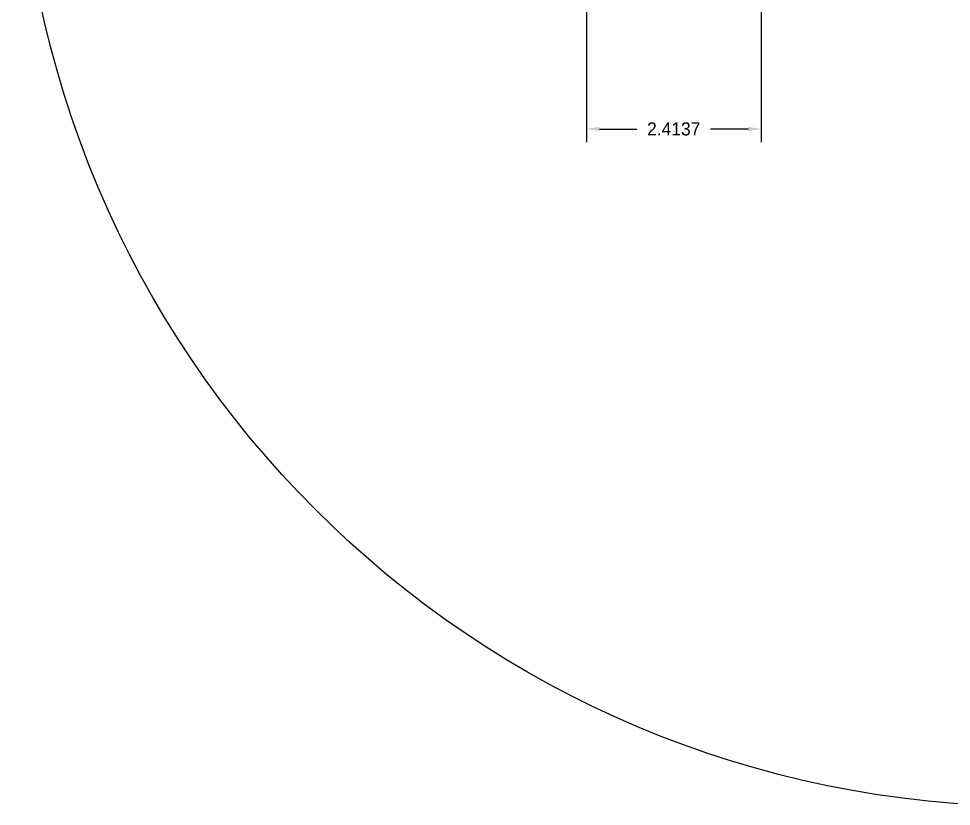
# Model space of a CAD drawing. Header units: inches. Extents: x -116 to 250, y -285 to 80.
# Drawn here: x 110.26 to 123.14, y 15.28 to 26.17 of the extents above; entities that cross this region are included whole.
import ezdxf

# ---------------------------------------------------------------- set-up
doc = ezdxf.new("R2010")
doc.units = ezdxf.units.IN
doc.header["$MEASUREMENT"] = 0
doc.layers.add('trajectories', color=3, linetype='Continuous')
doc.dimstyles.get("Standard").update_dxf_attribs({"dimtxt": 0.18, "dimasz": 0.18, "dimexe": 0.18, "dimexo": 0.0625, "dimgap": 0.09, "dimtad": 0, "dimtih": 1, "dimtoh": 1, "dimdec": 4, "dimzin": 0, "dimdsep": 46, "dimtxsty": 'Standard', "dimcen": 0.09, "dimadec": 0, "dimazin": 0, "dimtfac": 1, "dimtdec": 4, "dimtofl": 0, "dimtmove": 0, "dimatfit": 3, "dimfxl": 1, "dimtolj": 1, "dimtzin": 0, "dimarcsym": 0})

# ---------------------------------------------------------------- blocks, each defined once
blk = doc.blocks.new('*D98')
at = {"layer": 'Defpoints', "color": 0, "transparency": 16777216}
for p in [(120.515, 29.949), (118.101, 29.199), (120.515, 24.644)]:
    blk.add_point(p, dxfattribs=at)
at = {"layer": 'trajectories', "color": 0, "lineweight": -2, "transparency": 16777216}
for p, q in [((120.515, 29.886), (120.515, 24.464)), ((118.101, 29.136), (118.101, 24.464)), ((118.281, 24.644), (118.798, 24.644)), ((120.335, 24.644), (119.818, 24.644))]:
    blk.add_line(p, q, dxfattribs=at)
at = {"layer": 'trajectories', "color": 0, "transparency": 16777216}
for points in [[(118.281, 24.674), (118.281, 24.614), (118.101, 24.644)], [(120.335, 24.674), (120.335, 24.614), (120.515, 24.644)]]:
    blk.add_solid(points, dxfattribs=at)
at = {"layer": 'trajectories', "color": 0, "transparency": 16777216, "insert": (119.308, 24.644), "char_height": 0.18, "attachment_point": 5}
blk.add_mtext('\\A1;2.4137', dxfattribs=at)

msp = doc.modelspace()

# ---------------------------------------------------------------- linework, layer by layer
msp.add_circle((124.25513, 29.28373), 14)

# ---------------------------------------------------------------- dimensions: what is measured, and where the dimension line sits
at = {"layer": 'trajectories'}
dim = msp.add_linear_dim(base=(120.51457, 24.6444), p1=(118.10084, 29.19897), p2=(120.51457, 29.94897), dimstyle='Standard', dxfattribs=at)
dim.commit()
dim.dimension.update_dxf_attribs({"geometry": '*D98', "text_midpoint": (119.30771, 24.6444)})

doc.saveas('drawing.dxf')
